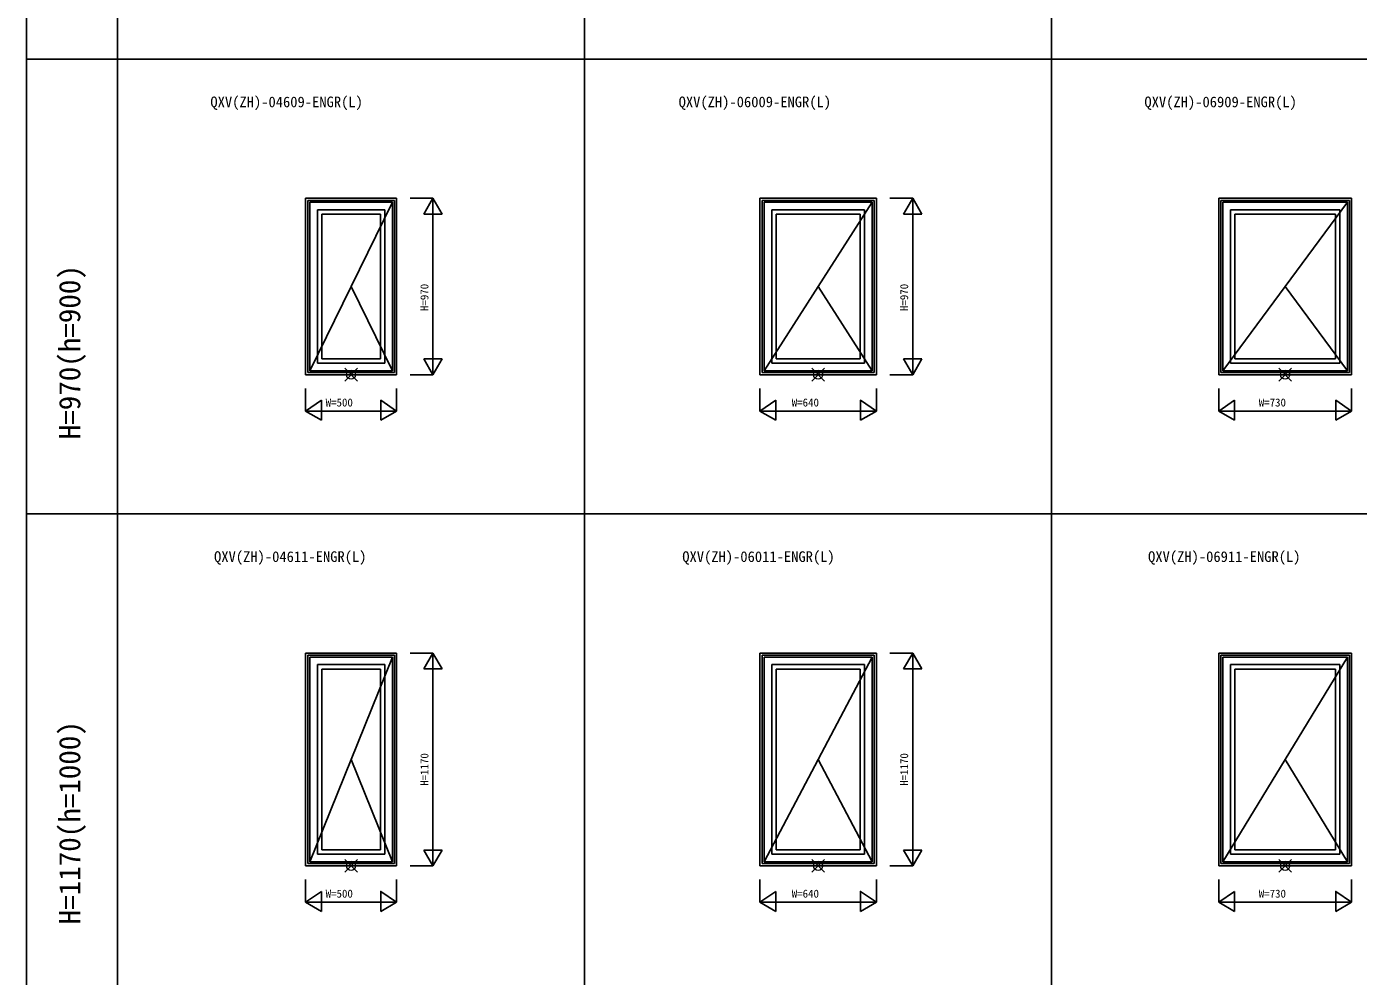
# Model space of a CAD drawing. Units: millimetres, scale not verified. Extents: x -13750 to 13750, y -10000 to 10000.
# Drawn here: x -13750 to -6431, y -443 to 4779 of the extents above; entities that cross this region are included whole.
import ezdxf
from ezdxf.enums import TextEntityAlignment as Align

# ---------------------------------------------------------------- set-up
doc = ezdxf.new("R2010")
doc.units = ezdxf.units.MM
doc.header["$LTSCALE"] = 50
for name, color, linetype in [('0-0_0', 7, 'Continuous'), ('0-1_YKK_A1', 4, 'Continuous'), ('0-4_YKK_F1', 7, 'Continuous'), ('0-6_YKK_N1', 2, 'Continuous')]:
    doc.layers.add(name, color=color, linetype=linetype)
doc.layers.add('0-5_YKK_IN', color=1, linetype='Continuous', lineweight=18)
doc.styles.add('ＭＳ ゴシック', font='')
doc.styles.get('ＭＳ ゴシック').set_extended_font_data('MS Gothic')

msp = doc.modelspace()

# ---------------------------------------------------------------- linework, layer by layer
at = {"layer": '0-1_YKK_A1'}
for p, q in [((-12216.7, 3835), (-12216.7, 2865)), ((-11716.7, 3835), (-12216.7, 3835)), ((-12204.7, 3823), (-12204.7, 2877)), ((-11728.7, 3823), (-12204.7, 3823)), ((-12193.7, 2887), (-11739.7, 3813)), ((-12193.7, 3813), (-12193.7, 2887)), ((-11739.7, 3813), (-12193.7, 3813)), ((-11739.7, 3813), (-11739.7, 2887)), ((-11728.7, 3823), (-11728.7, 2877)), ((-11716.7, 3835), (-11716.7, 2865)), ((-9720.1, 3835), (-9720.1, 2865)), ((-9080.1, 3835), (-9720.1, 3835)), ((-9708.1, 3823), (-9708.1, 2877)), ((-9092.1, 3823), (-9708.1, 3823)), ((-9697.1, 2887), (-9103.1, 3813)), ((-9697.1, 3813), (-9697.1, 2887)), ((-9103.1, 3813), (-9697.1, 3813)), ((-9103.1, 3813), (-9103.1, 2887)), ((-9092.1, 3823), (-9092.1, 2877)), ((-9080.1, 3835), (-9080.1, 2865)), ((-7198.5, 3835), (-7198.5, 2865)), ((-6468.5, 3835), (-7198.5, 3835)), ((-7186.5, 3823), (-7186.5, 2877)), ((-6480.5, 3823), (-7186.5, 3823)), ((-7175.5, 2887), (-6491.5, 3813)), ((-7175.5, 3813), (-7175.5, 2887)), ((-6491.5, 3813), (-7175.5, 3813)), ((-6491.5, 3813), (-6491.5, 2887)), ((-6480.5, 3823), (-6480.5, 2877)), ((-6468.5, 3835), (-6468.5, 2865)), ((-12151.7, 3771), (-12151.7, 2929)), ((-11781.7, 3771), (-12151.7, 3771)), ((-12127.7, 3747), (-12127.7, 2953)), ((-11805.7, 3747), (-12127.7, 3747)), ((-11805.7, 3747), (-11805.7, 2953)), ((-11781.7, 3771), (-11781.7, 2929)), ((-9655.1, 3771), (-9655.1, 2929)), ((-9145.1, 3771), (-9655.1, 3771)), ((-9631.1, 3747), (-9631.1, 2953)), ((-9169.1, 3747), (-9631.1, 3747)), ((-9169.1, 3747), (-9169.1, 2953)), ((-9145.1, 3771), (-9145.1, 2929)), ((-7133.5, 3771), (-7133.5, 2929)), ((-6533.5, 3771), (-7133.5, 3771)), ((-7109.5, 3747), (-7109.5, 2953)), ((-6557.5, 3747), (-7109.5, 3747)), ((-6557.5, 3747), (-6557.5, 2953)), ((-6533.5, 3771), (-6533.5, 2929)), ((-11739.7, 2887), (-11966.7, 3350)), ((-9103.1, 2887), (-9400.1, 3350)), ((-6491.5, 2887), (-6833.5, 3350)), ((-11781.7, 2929), (-12151.7, 2929)), ((-11805.7, 2953), (-12127.7, 2953)), ((-9145.1, 2929), (-9655.1, 2929)), ((-9169.1, 2953), (-9631.1, 2953)), ((-6533.5, 2929), (-7133.5, 2929)), ((-6557.5, 2953), (-7109.5, 2953)), ((-11716.7, 2865), (-12216.7, 2865)), ((-11728.7, 2877), (-12204.7, 2877)), ((-11739.7, 2887), (-12193.7, 2887)), ((-9080.1, 2865), (-9720.1, 2865)), ((-9092.1, 2877), (-9708.1, 2877)), ((-9103.1, 2887), (-9697.1, 2887)), ((-6468.5, 2865), (-7198.5, 2865)), ((-6480.5, 2877), (-7186.5, 2877)), ((-6491.5, 2887), (-7175.5, 2887)), ((-12216.7, 1335), (-12216.7, 165)), ((-11716.7, 1335), (-12216.7, 1335)), ((-12204.7, 1323), (-12204.7, 177)), ((-11728.7, 1323), (-12204.7, 1323)), ((-11728.7, 1323), (-11728.7, 177)), ((-11716.7, 1335), (-11716.7, 165)), ((-9720.1, 1335), (-9720.1, 165)), ((-9080.1, 1335), (-9720.1, 1335)), ((-9708.1, 1323), (-9708.1, 177)), ((-9092.1, 1323), (-9708.1, 1323)), ((-9092.1, 1323), (-9092.1, 177)), ((-9080.1, 1335), (-9080.1, 165)), ((-7198.5, 1335), (-7198.5, 165)), ((-6468.5, 1335), (-7198.5, 1335)), ((-7186.5, 1323), (-7186.5, 177)), ((-6480.5, 1323), (-7186.5, 1323)), ((-6480.5, 1323), (-6480.5, 177)), ((-6468.5, 1335), (-6468.5, 165)), ((-12193.7, 187), (-11739.7, 1313)), ((-12193.7, 1313), (-12193.7, 187)), ((-11739.7, 1313), (-12193.7, 1313)), ((-12151.7, 1271), (-12151.7, 229)), ((-11781.7, 1271), (-12151.7, 1271)), ((-12127.7, 1247), (-12127.7, 253)), ((-11805.7, 1247), (-12127.7, 1247)), ((-11805.7, 1247), (-11805.7, 253)), ((-11781.7, 1271), (-11781.7, 229)), ((-11739.7, 1313), (-11739.7, 187)), ((-9697.1, 187), (-9103.1, 1313)), ((-9697.1, 1313), (-9697.1, 187)), ((-9103.1, 1313), (-9697.1, 1313)), ((-9655.1, 1271), (-9655.1, 229)), ((-9145.1, 1271), (-9655.1, 1271)), ((-9631.1, 1247), (-9631.1, 253)), ((-9169.1, 1247), (-9631.1, 1247)), ((-9169.1, 1247), (-9169.1, 253)), ((-9145.1, 1271), (-9145.1, 229)), ((-9103.1, 1313), (-9103.1, 187)), ((-7175.5, 187), (-6491.5, 1313)), ((-7175.5, 1313), (-7175.5, 187)), ((-6491.5, 1313), (-7175.5, 1313)), ((-7133.5, 1271), (-7133.5, 229)), ((-6533.5, 1271), (-7133.5, 1271)), ((-7109.5, 1247), (-7109.5, 253)), ((-6557.5, 1247), (-7109.5, 1247)), ((-6557.5, 1247), (-6557.5, 253)), ((-6533.5, 1271), (-6533.5, 229)), ((-6491.5, 1313), (-6491.5, 187)), ((-11739.7, 187), (-11966.7, 750)), ((-9103.1, 187), (-9400.1, 750)), ((-6491.5, 187), (-6833.5, 750)), ((-11781.7, 229), (-12151.7, 229)), ((-11805.7, 253), (-12127.7, 253)), ((-9145.1, 229), (-9655.1, 229)), ((-9169.1, 253), (-9631.1, 253)), ((-6533.5, 229), (-7133.5, 229)), ((-6557.5, 253), (-7109.5, 253)), ((-11716.7, 165), (-12216.7, 165)), ((-11728.7, 177), (-12204.7, 177)), ((-11739.7, 187), (-12193.7, 187)), ((-9080.1, 165), (-9720.1, 165)), ((-9092.1, 177), (-9708.1, 177)), ((-9103.1, 187), (-9697.1, 187)), ((-6468.5, 165), (-7198.5, 165)), ((-6480.5, 177), (-7186.5, 177)), ((-6491.5, 187), (-7175.5, 187))]:
    msp.add_line(p, q, dxfattribs=at)
at = {"layer": '0-4_YKK_F1'}
for p, q in [((-13750, -10000), (-13750, 10000)), ((-13250, -10000), (-13250, 9500)), ((-10683.4, -10000), (-10683.4, 9500)), ((-8116.8, -10000), (-8116.8, 9500)), ((-13750, 4600), (13250, 4600)), ((-13750, 2100), (13250, 2100))]:
    msp.add_line(p, q, dxfattribs=at)
at = {"layer": '0-5_YKK_IN'}
for p, q in [((-12002.06, 2829.64), (-11931.34, 2900.35)), ((-12002.06, 2900.35), (-11931.34, 2829.64)), ((-9435.46, 2829.64), (-9364.74, 2900.36)), ((-9435.46, 2900.36), (-9364.74, 2829.64)), ((-6868.86, 2829.64), (-6798.14, 2900.35)), ((-6868.86, 2900.35), (-6798.14, 2829.64)), ((-12002.06, 129.64), (-11931.34, 200.35)), ((-12002.06, 200.35), (-11931.34, 129.64)), ((-9435.46, 129.64), (-9364.74, 200.36)), ((-9435.46, 200.36), (-9364.74, 129.64)), ((-6868.86, 129.64), (-6798.14, 200.35)), ((-6868.86, 200.35), (-6798.14, 129.64))]:
    msp.add_line(p, q, dxfattribs=at)
for centre in [(-11966.7, 2865), (-9400.1, 2865), (-6833.5, 2865), (-11966.7, 165), (-9400.1, 165), (-6833.5, 165)]:
    msp.add_circle(centre, 25, dxfattribs=at)
at = {"layer": '0-6_YKK_N1'}
for p, q in [((-11516.7, 3835), (-11641.7, 3835)), ((-11566.7, 3748.4), (-11516.7, 3835)), ((-11516.7, 2865), (-11516.7, 3835)), ((-11516.7, 3835), (-11466.7, 3748.4)), ((-8880.1, 3835), (-9005.1, 3835)), ((-8930.1, 3748.4), (-8880.1, 3835)), ((-8880.1, 2865), (-8880.1, 3835)), ((-8880.1, 3835), (-8830.1, 3748.4)), ((-11466.7, 3748.4), (-11566.7, 3748.4)), ((-8830.1, 3748.4), (-8930.1, 3748.4)), ((-11566.7, 2951.6), (-11516.7, 2865)), ((-11466.7, 2951.6), (-11566.7, 2951.6)), ((-11516.7, 2865), (-11466.7, 2951.6)), ((-8930.1, 2951.6), (-8880.1, 2865)), ((-8830.1, 2951.6), (-8930.1, 2951.6)), ((-8880.1, 2865), (-8830.1, 2951.6)), ((-11641.7, 2865), (-11516.7, 2865)), ((-9005.1, 2865), (-8880.1, 2865)), ((-12216.7, 2790), (-12216.7, 2665)), ((-11716.7, 2665), (-11716.7, 2790)), ((-9720.1, 2790), (-9720.1, 2665)), ((-9080.1, 2665), (-9080.1, 2790)), ((-7198.5, 2790), (-7198.5, 2665)), ((-6468.5, 2665), (-6468.5, 2790)), ((-12129.47, 2724.64), (-12216.7, 2665)), ((-12129.47, 2624.64), (-12129.47, 2724.64)), ((-9632.87, 2724.64), (-9720.1, 2665)), ((-9632.87, 2624.64), (-9632.87, 2724.64)), ((-7111.27, 2724.64), (-7198.5, 2665)), ((-7111.27, 2624.64), (-7111.27, 2724.64)), ((-12216.7, 2665), (-11716.7, 2665)), ((-12216.7, 2665), (-12129.47, 2614.64)), ((-11716.7, 2665), (-11803.93, 2614.64)), ((-9720.1, 2665), (-9080.1, 2665)), ((-9720.1, 2665), (-9632.87, 2614.64)), ((-9080.1, 2665), (-9167.33, 2614.64)), ((-7198.5, 2665), (-6468.5, 2665)), ((-7198.5, 2665), (-7111.27, 2614.64)), ((-6468.5, 2665), (-6555.73, 2614.64)), ((-12129.47, 2614.64), (-12129.47, 2624.64)), ((-11803.93, 2614.64), (-11803.93, 2624.64)), ((-9632.87, 2614.64), (-9632.87, 2624.64)), ((-9167.33, 2614.64), (-9167.33, 2624.64)), ((-7111.27, 2614.64), (-7111.27, 2624.64)), ((-6555.73, 2614.64), (-6555.73, 2624.64)), ((-11516.7, 1335), (-11641.7, 1335)), ((-11566.7, 1248.4), (-11516.7, 1335)), ((-11516.7, 165), (-11516.7, 1335)), ((-11516.7, 1335), (-11466.7, 1248.4)), ((-8880.1, 1335), (-9005.1, 1335)), ((-8930.1, 1248.4), (-8880.1, 1335)), ((-8880.1, 165), (-8880.1, 1335)), ((-8880.1, 1335), (-8830.1, 1248.4)), ((-11466.7, 1248.4), (-11566.7, 1248.4)), ((-8830.1, 1248.4), (-8930.1, 1248.4)), ((-11566.7, 251.6), (-11516.7, 165)), ((-11466.7, 251.6), (-11566.7, 251.6)), ((-11516.7, 165), (-11466.7, 251.6)), ((-8930.1, 251.6), (-8880.1, 165)), ((-8830.1, 251.6), (-8930.1, 251.6)), ((-8880.1, 165), (-8830.1, 251.6)), ((-11641.7, 165), (-11516.7, 165)), ((-9005.1, 165), (-8880.1, 165)), ((-12216.7, 90), (-12216.7, -35)), ((-11716.7, -35), (-11716.7, 90)), ((-9720.1, 90), (-9720.1, -35)), ((-9080.1, -35), (-9080.1, 90)), ((-7198.5, 90), (-7198.5, -35)), ((-6468.5, -35), (-6468.5, 90)), ((-12129.47, 24.64), (-12216.7, -35)), ((-12129.47, -75.36), (-12129.47, 24.64)), ((-9632.87, 24.64), (-9720.1, -35)), ((-9632.87, -75.36), (-9632.87, 24.64)), ((-7111.27, 24.64), (-7198.5, -35)), ((-7111.27, -75.36), (-7111.27, 24.64)), ((-12216.7, -35), (-11716.7, -35)), ((-12216.7, -35), (-12129.47, -85.36)), ((-11716.7, -35), (-11803.93, -85.36)), ((-9720.1, -35), (-9080.1, -35)), ((-9720.1, -35), (-9632.87, -85.36)), ((-9080.1, -35), (-9167.33, -85.36)), ((-7198.5, -35), (-6468.5, -35)), ((-7198.5, -35), (-7111.27, -85.36)), ((-6468.5, -35), (-6555.73, -85.36)), ((-12129.47, -85.36), (-12129.47, -75.36)), ((-11803.93, -85.36), (-11803.93, -75.36)), ((-9632.87, -85.36), (-9632.87, -75.36)), ((-9167.33, -85.36), (-9167.33, -75.36)), ((-7111.27, -85.36), (-7111.27, -75.36)), ((-6555.73, -85.36), (-6555.73, -75.36))]:
    msp.add_line(p, q, dxfattribs=at)
for points in [[(-11803.93, 2624.64), (-11803.93, 2724.64), (-11716.7, 2665)], [(-9167.33, 2624.64), (-9167.33, 2724.64), (-9080.1, 2665)], [(-6555.73, 2624.64), (-6555.73, 2724.64), (-6468.5, 2665)], [(-11803.93, -75.36), (-11803.93, 24.64), (-11716.7, -35)], [(-9167.33, -75.36), (-9167.33, 24.64), (-9080.1, -35)], [(-6555.73, -75.36), (-6555.73, 24.64), (-6468.5, -35)]]:
    msp.add_lwpolyline(points, dxfattribs=at)

# ---------------------------------------------------------------- texts
at = {"layer": '0-0_0', "style": 'ＭＳ ゴシック'}
for s, p in [('QXV(ZH)-04609-ENGR(L)', (-12740.03, 4318)), ('QXV(ZH)-06009-ENGR(L)', (-10166.77, 4318)), ('QXV(ZH)-06909-ENGR(L)', (-7606.83, 4318)), ('QXV(ZH)-04611-ENGR(L)', (-12720.03, 1818)), ('QXV(ZH)-06011-ENGR(L)', (-10146.77, 1818)), ('QXV(ZH)-06911-ENGR(L)', (-7586.83, 1818))]:
    msp.add_text(s, height=58.65, dxfattribs=at).set_placement(p, align=Align.BOTTOM_LEFT)
at = {"layer": '0-0_0', "color": 3, "style": 'ＭＳ ゴシック'}
for s, p in [('H=970(h=900)', (-13420, 2510)), ('H=1170(h=1000)', (-13420, -156.67))]:
    msp.add_text(s, height=117.3, rotation=90, dxfattribs=at).set_placement(p, align=Align.BOTTOM_LEFT)
at = {"layer": '0-6_YKK_N1', "style": 'ＭＳ ゴシック'}
for s, p in [('H=970', (-11528.7, 3215)), ('H=970', (-8892.1, 3215)), ('H=1170', (-11528.7, 605)), ('H=1170', (-8892.1, 605))]:
    msp.add_text(s, height=43.99, rotation=90, dxfattribs=at).set_placement(p, align=Align.BOTTOM_LEFT)
for s, p in [('W=500', (-12106.7, 2677)), ('W=640', (-9545.1, 2677)), ('W=730', (-6978.5, 2677)), ('W=500', (-12106.7, -23)), ('W=640', (-9545.1, -23)), ('W=730', (-6978.5, -23))]:
    msp.add_text(s, height=43.99, dxfattribs=at).set_placement(p, align=Align.BOTTOM_LEFT)

doc.saveas('drawing.dxf')
